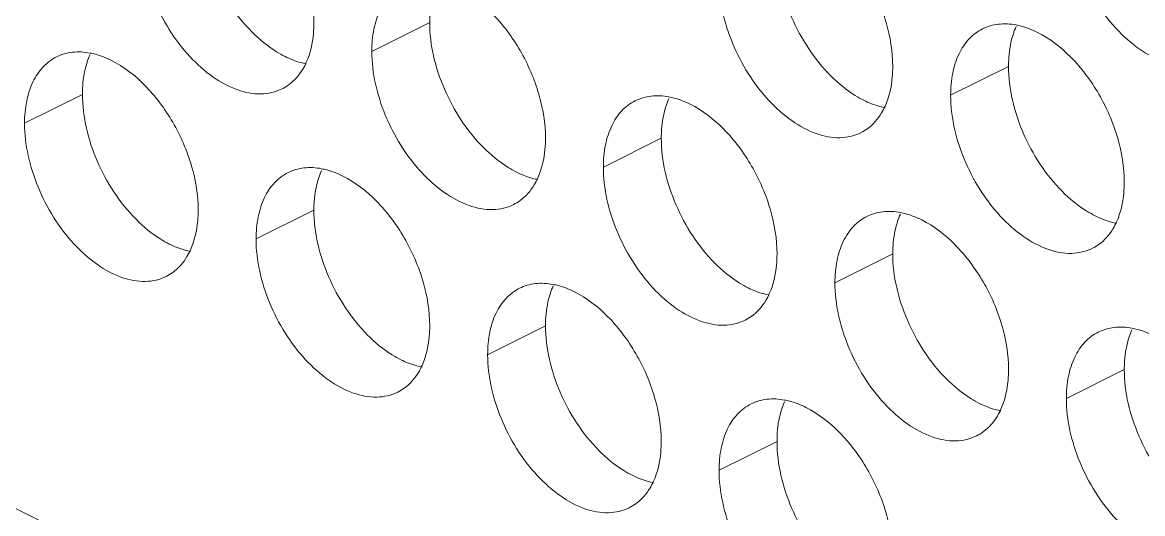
# Model space of a CAD drawing. Header units: millimetres. Extents: x 0 to 2524, y 0 to 1785.
# Drawn here: x 1869.62 to 1880.57, y 758.49 to 763.29 of the extents above; entities that cross this region are included whole.
import ezdxf

# ---------------------------------------------------------------- set-up
doc = ezdxf.new("R2010")
doc.units = ezdxf.units.MM
doc.header["$LTSCALE"] = 0.1
doc.layers.get('0').update_dxf_attribs({"lineweight": 13})
doc.layers.add('标注', color=251, linetype='Continuous', lineweight=9)

msp = doc.modelspace()

# ---------------------------------------------------------------- linework, layer by layer
msp.add_line((1809.244, 788.689), (1899.058, 743.782))
at = {"layer": '标注'}
for p, q in [((1873.602, 763.29), (1873.036, 763.007)), ((1879.259, 762.861), (1878.693, 762.579)), ((1879.259, 762.861), (1878.693, 762.579)), ((1870.208, 762.587), (1869.642, 762.304)), ((1875.865, 762.158), (1875.299, 761.876)), ((1872.47, 761.455), (1871.905, 761.173)), ((1878.127, 761.027), (1877.562, 760.744)), ((1874.733, 760.324), (1874.168, 760.041)), ((1880.39, 759.896), (1879.824, 759.613)), ((1876.996, 759.193), (1876.43, 758.91))]:
    msp.add_line(p, q, dxfattribs=at)
for centre, radius, start, end in [((1880.003, 762.95), 0.734, 155.8796, 161.7803), ((1880.003, 762.95), 0.734, 155.8796, 161.7803), ((1870.952, 762.676), 0.734, 155.8796, 161.7803), ((1871.956, 763.046), 0.453, 296.5256, 305.9034), ((1876.609, 762.247), 0.734, 155.8796, 161.7803), ((1877.613, 762.618), 0.453, 296.5256, 305.9034), ((1877.613, 762.618), 0.453, 296.5256, 305.9034), ((1873.215, 761.544), 0.734, 155.8796, 161.7803), ((1874.219, 761.915), 0.453, 296.5256, 305.9034), ((1878.872, 761.116), 0.734, 155.8796, 161.7803), ((1879.876, 761.487), 0.453, 296.5256, 305.9034), ((1879.876, 761.487), 0.453, 296.5256, 305.9034), ((1870.825, 761.212), 0.453, 296.5256, 305.9034), ((1875.478, 760.413), 0.734, 155.8796, 161.7803), ((1876.482, 760.784), 0.453, 296.5256, 305.9034), ((1881.135, 759.985), 0.734, 155.8796, 161.7803), ((1873.088, 760.081), 0.453, 296.5256, 305.9034), ((1877.74, 759.282), 0.734, 155.8796, 161.7803), ((1878.744, 759.652), 0.453, 296.5256, 305.9034), ((1875.35, 758.949), 0.453, 296.5256, 305.9034)]:
    msp.add_arc(centre, radius, start, end, dxfattribs=at)
for points, knots in [([(1871.622, 764.753), (1871.743, 764.693), (1871.973, 764.513), (1872.239, 764.155), (1872.42, 763.736), (1872.47, 763.435), (1872.47, 763.29)], [0, 0, 0, 0, 0.229676, 0.488215, 0.753207, 1, 1, 1, 1]), ([(1871.863, 763.199), (1871.701, 763.362), (1871.45, 763.749), (1871.339, 764.2), (1871.339, 764.421)], [0, 0, 0, 0, 0.508684, 1, 1, 1, 1]), ([(1881.21, 762.915), (1881.147, 762.884), (1880.997, 762.85), (1880.759, 762.898), (1880.521, 763.029), (1880.213, 763.306), (1879.927, 763.769), (1879.824, 764.201), (1879.824, 764.413)], [0, 0, 0, 0, 0.090718, 0.191742, 0.308104, 0.439279, 0.725532, 1, 1, 1, 1]), ([(1877.279, 764.325), (1877.399, 764.265), (1877.63, 764.084), (1877.896, 763.726), (1878.077, 763.307), (1878.127, 763.006), (1878.127, 762.861)], [0, 0, 0, 0, 0.229676, 0.488215, 0.753207, 1, 1, 1, 1]), ([(1877.279, 764.325), (1877.399, 764.265), (1877.63, 764.084), (1877.896, 763.726), (1878.077, 763.307), (1878.127, 763.006), (1878.127, 762.861)], [0, 0, 0, 0, 0.229676, 0.488215, 0.753207, 1, 1, 1, 1]), ([(1872.159, 762.641), (1872.096, 762.61), (1871.946, 762.576), (1871.708, 762.623), (1871.47, 762.754), (1871.162, 763.032), (1870.876, 763.494), (1870.773, 763.927), (1870.773, 764.138)], [0, 0, 0, 0, 0.090718, 0.191742, 0.308104, 0.439279, 0.725532, 1, 1, 1, 1]), ([(1877.52, 762.771), (1877.358, 762.933), (1877.107, 763.321), (1876.996, 763.771), (1876.996, 763.993)], [0, 0, 0, 0, 0.508684, 1, 1, 1, 1]), ([(1877.52, 762.771), (1877.358, 762.933), (1877.107, 763.321), (1876.996, 763.771), (1876.996, 763.993)], [0, 0, 0, 0, 0.508684, 1, 1, 1, 1]), ([(1873.036, 763.007), (1873.036, 763.08), (1873.048, 763.219), (1873.107, 763.409), (1873.207, 763.561), (1873.299, 763.632), (1873.348, 763.656)], [0, 0, 0, 0, 0.289235, 0.54966, 0.782932, 1, 1, 1, 1]), ([(1873.885, 763.622), (1874.005, 763.562), (1874.236, 763.381), (1874.502, 763.023), (1874.683, 762.604), (1874.733, 762.303), (1874.733, 762.158)], [0, 0, 0, 0, 0.229676, 0.488215, 0.753207, 1, 1, 1, 1]), ([(1877.815, 762.212), (1877.753, 762.181), (1877.603, 762.147), (1877.365, 762.195), (1877.127, 762.326), (1876.819, 762.603), (1876.533, 763.066), (1876.43, 763.498), (1876.43, 763.71)], [0, 0, 0, 0, 0.090718, 0.191742, 0.308104, 0.439279, 0.725532, 1, 1, 1, 1]), ([(1877.815, 762.212), (1877.753, 762.181), (1877.603, 762.147), (1877.365, 762.195), (1877.127, 762.326), (1876.819, 762.603), (1876.533, 763.066), (1876.43, 763.498), (1876.43, 763.71)], [0, 0, 0, 0, 0.090718, 0.191742, 0.308104, 0.439279, 0.725532, 1, 1, 1, 1]), ([(1873.602, 763.29), (1873.602, 763.318), (1873.606, 763.426), (1873.624, 763.533), (1873.649, 763.608)], [0, 0, 0, 0, 0.264225, 1, 1, 1, 1]), ([(1872.188, 762.958), (1872.159, 762.972), (1872.041, 763.038), (1871.936, 763.126), (1871.863, 763.199)], [0, 0, 0, 0, 0.235002, 1, 1, 1, 1]), ([(1872.47, 763.29), (1872.47, 763.254), (1872.465, 763.122), (1872.436, 762.989), (1872.396, 762.901)], [0, 0, 0, 0, 0.268874, 1, 1, 1, 1]), ([(1874.126, 762.068), (1873.964, 762.231), (1873.713, 762.618), (1873.602, 763.068), (1873.602, 763.29)], [0, 0, 0, 0, 0.508684, 1, 1, 1, 1]), ([(1878.693, 762.579), (1878.693, 762.651), (1878.705, 762.79), (1878.764, 762.98), (1878.863, 763.133), (1878.956, 763.203), (1879.005, 763.228)], [0, 0, 0, 0, 0.289235, 0.54966, 0.782932, 1, 1, 1, 1]), ([(1878.693, 762.579), (1878.693, 762.651), (1878.705, 762.79), (1878.764, 762.98), (1878.863, 763.133), (1878.956, 763.203), (1879.005, 763.228)], [0, 0, 0, 0, 0.289235, 0.54966, 0.782932, 1, 1, 1, 1]), ([(1879.005, 763.228), (1879.053, 763.252), (1879.163, 763.283), (1879.277, 763.277), (1879.334, 763.266)], [0, 0, 0, 0, 0.482538, 1, 1, 1, 1]), ([(1879.005, 763.228), (1879.053, 763.252), (1879.163, 763.283), (1879.277, 763.277), (1879.334, 763.266)], [0, 0, 0, 0, 0.482538, 1, 1, 1, 1]), ([(1879.334, 763.266), (1879.351, 763.262), (1879.423, 763.246), (1879.492, 763.218), (1879.542, 763.193)], [0, 0, 0, 0, 0.238696, 1, 1, 1, 1]), ([(1879.334, 763.266), (1879.351, 763.262), (1879.423, 763.246), (1879.492, 763.218), (1879.542, 763.193)], [0, 0, 0, 0, 0.238696, 1, 1, 1, 1]), ([(1879.542, 763.193), (1879.662, 763.133), (1879.893, 762.953), (1880.159, 762.595), (1880.34, 762.176), (1880.39, 761.875), (1880.39, 761.73)], [0, 0, 0, 0, 0.229676, 0.488215, 0.753207, 1, 1, 1, 1]), ([(1879.542, 763.193), (1879.662, 763.133), (1879.893, 762.953), (1880.159, 762.595), (1880.34, 762.176), (1880.39, 761.875), (1880.39, 761.73)], [0, 0, 0, 0, 0.229676, 0.488215, 0.753207, 1, 1, 1, 1]), ([(1879.259, 762.861), (1879.259, 762.89), (1879.262, 762.997), (1879.281, 763.105), (1879.306, 763.18)], [0, 0, 0, 0, 0.264225, 1, 1, 1, 1]), ([(1879.259, 762.861), (1879.259, 762.89), (1879.262, 762.997), (1879.281, 763.105), (1879.306, 763.18)], [0, 0, 0, 0, 0.264225, 1, 1, 1, 1]), ([(1869.954, 762.953), (1870.002, 762.977), (1870.112, 763.009), (1870.226, 763.002), (1870.283, 762.991)], [0, 0, 0, 0, 0.482538, 1, 1, 1, 1]), ([(1870.283, 762.991), (1870.3, 762.988), (1870.372, 762.971), (1870.441, 762.944), (1870.491, 762.919)], [0, 0, 0, 0, 0.238696, 1, 1, 1, 1]), ([(1874.421, 761.509), (1874.359, 761.478), (1874.209, 761.444), (1873.971, 761.492), (1873.733, 761.623), (1873.425, 761.9), (1873.139, 762.363), (1873.036, 762.795), (1873.036, 763.007)], [0, 0, 0, 0, 0.090718, 0.191742, 0.308104, 0.439279, 0.725532, 1, 1, 1, 1]), ([(1869.642, 762.304), (1869.642, 762.377), (1869.654, 762.516), (1869.713, 762.706), (1869.812, 762.858), (1869.905, 762.929), (1869.954, 762.953)], [0, 0, 0, 0, 0.289235, 0.54966, 0.782932, 1, 1, 1, 1]), ([(1870.208, 762.587), (1870.208, 762.615), (1870.211, 762.723), (1870.23, 762.83), (1870.255, 762.905)], [0, 0, 0, 0, 0.264225, 1, 1, 1, 1]), ([(1870.491, 762.919), (1870.611, 762.859), (1870.842, 762.678), (1871.108, 762.32), (1871.289, 761.901), (1871.339, 761.6), (1871.339, 761.455)], [0, 0, 0, 0, 0.229676, 0.488215, 0.753207, 1, 1, 1, 1]), ([(1872.395, 762.885), (1872.378, 762.889), (1872.307, 762.905), (1872.238, 762.933), (1872.188, 762.958)], [0, 0, 0, 0, 0.238696, 1, 1, 1, 1]), ([(1872.396, 762.901), (1872.386, 762.878), (1872.342, 762.794), (1872.278, 762.72), (1872.222, 762.679)], [0, 0, 0, 0, 0.265525, 1, 1, 1, 1]), ([(1878.127, 762.861), (1878.127, 762.826), (1878.122, 762.693), (1878.092, 762.561), (1878.053, 762.472)], [0, 0, 0, 0, 0.268874, 1, 1, 1, 1]), ([(1878.127, 762.861), (1878.127, 762.826), (1878.122, 762.693), (1878.092, 762.561), (1878.053, 762.472)], [0, 0, 0, 0, 0.268874, 1, 1, 1, 1]), ([(1879.782, 761.639), (1879.621, 761.802), (1879.37, 762.189), (1879.259, 762.64), (1879.259, 762.861)], [0, 0, 0, 0, 0.508684, 1, 1, 1, 1]), ([(1879.782, 761.639), (1879.621, 761.802), (1879.37, 762.189), (1879.259, 762.64), (1879.259, 762.861)], [0, 0, 0, 0, 0.508684, 1, 1, 1, 1]), ([(1877.844, 762.529), (1877.816, 762.543), (1877.698, 762.61), (1877.593, 762.697), (1877.52, 762.771)], [0, 0, 0, 0, 0.235002, 1, 1, 1, 1]), ([(1877.844, 762.529), (1877.816, 762.543), (1877.698, 762.61), (1877.593, 762.697), (1877.52, 762.771)], [0, 0, 0, 0, 0.235002, 1, 1, 1, 1]), ([(1870.732, 761.365), (1870.57, 761.528), (1870.319, 761.915), (1870.208, 762.365), (1870.208, 762.587)], [0, 0, 0, 0, 0.508684, 1, 1, 1, 1]), ([(1875.611, 762.525), (1875.659, 762.549), (1875.769, 762.58), (1875.883, 762.574), (1875.94, 762.563)], [0, 0, 0, 0, 0.482538, 1, 1, 1, 1]), ([(1875.94, 762.563), (1875.957, 762.559), (1876.029, 762.543), (1876.097, 762.516), (1876.147, 762.491)], [0, 0, 0, 0, 0.238696, 1, 1, 1, 1]), ([(1878.052, 762.457), (1878.035, 762.46), (1877.963, 762.477), (1877.894, 762.504), (1877.844, 762.529)], [0, 0, 0, 0, 0.238696, 1, 1, 1, 1]), ([(1878.052, 762.457), (1878.035, 762.46), (1877.963, 762.477), (1877.894, 762.504), (1877.844, 762.529)], [0, 0, 0, 0, 0.238696, 1, 1, 1, 1]), ([(1880.078, 761.081), (1880.016, 761.05), (1879.866, 761.016), (1879.628, 761.064), (1879.389, 761.194), (1879.082, 761.472), (1878.796, 761.934), (1878.693, 762.367), (1878.693, 762.579)], [0, 0, 0, 0, 0.090718, 0.191742, 0.308104, 0.439279, 0.725532, 1, 1, 1, 1]), ([(1880.078, 761.081), (1880.016, 761.05), (1879.866, 761.016), (1879.628, 761.064), (1879.389, 761.194), (1879.082, 761.472), (1878.796, 761.934), (1878.693, 762.367), (1878.693, 762.579)], [0, 0, 0, 0, 0.090718, 0.191742, 0.308104, 0.439279, 0.725532, 1, 1, 1, 1]), ([(1875.299, 761.876), (1875.299, 761.948), (1875.311, 762.087), (1875.37, 762.278), (1875.469, 762.43), (1875.562, 762.5), (1875.611, 762.525)], [0, 0, 0, 0, 0.289235, 0.54966, 0.782932, 1, 1, 1, 1]), ([(1875.865, 762.158), (1875.865, 762.187), (1875.868, 762.294), (1875.887, 762.402), (1875.912, 762.477)], [0, 0, 0, 0, 0.264225, 1, 1, 1, 1]), ([(1876.147, 762.491), (1876.268, 762.43), (1876.499, 762.25), (1876.765, 761.892), (1876.946, 761.473), (1876.996, 761.172), (1876.996, 761.027)], [0, 0, 0, 0, 0.229676, 0.488215, 0.753207, 1, 1, 1, 1]), ([(1878.053, 762.472), (1878.042, 762.45), (1877.999, 762.366), (1877.935, 762.291), (1877.879, 762.251)], [0, 0, 0, 0, 0.265525, 1, 1, 1, 1]), ([(1878.053, 762.472), (1878.042, 762.45), (1877.999, 762.366), (1877.935, 762.291), (1877.879, 762.251)], [0, 0, 0, 0, 0.265525, 1, 1, 1, 1]), ([(1871.027, 760.806), (1870.965, 760.775), (1870.815, 760.741), (1870.577, 760.789), (1870.338, 760.92), (1870.031, 761.197), (1869.745, 761.66), (1869.642, 762.092), (1869.642, 762.304)], [0, 0, 0, 0, 0.090718, 0.191742, 0.308104, 0.439279, 0.725532, 1, 1, 1, 1]), ([(1874.733, 762.158), (1874.733, 762.123), (1874.728, 761.991), (1874.698, 761.858), (1874.659, 761.77)], [0, 0, 0, 0, 0.268874, 1, 1, 1, 1]), ([(1876.388, 760.936), (1876.227, 761.099), (1875.976, 761.486), (1875.865, 761.937), (1875.865, 762.158)], [0, 0, 0, 0, 0.508684, 1, 1, 1, 1]), ([(1874.45, 761.826), (1874.422, 761.841), (1874.304, 761.907), (1874.199, 761.994), (1874.126, 762.068)], [0, 0, 0, 0, 0.235002, 1, 1, 1, 1]), ([(1872.217, 761.822), (1872.265, 761.846), (1872.375, 761.877), (1872.489, 761.871), (1872.546, 761.86)], [0, 0, 0, 0, 0.482538, 1, 1, 1, 1]), ([(1876.684, 760.378), (1876.621, 760.347), (1876.472, 760.313), (1876.234, 760.361), (1875.995, 760.491), (1875.688, 760.769), (1875.401, 761.232), (1875.299, 761.664), (1875.299, 761.876)], [0, 0, 0, 0, 0.090718, 0.191742, 0.308104, 0.439279, 0.725532, 1, 1, 1, 1]), ([(1871.905, 761.173), (1871.905, 761.245), (1871.917, 761.384), (1871.976, 761.575), (1872.075, 761.727), (1872.168, 761.797), (1872.217, 761.822)], [0, 0, 0, 0, 0.289235, 0.54966, 0.782932, 1, 1, 1, 1]), ([(1872.47, 761.455), (1872.47, 761.484), (1872.474, 761.591), (1872.493, 761.699), (1872.518, 761.774)], [0, 0, 0, 0, 0.264225, 1, 1, 1, 1]), ([(1872.546, 761.86), (1872.563, 761.856), (1872.634, 761.84), (1872.703, 761.813), (1872.753, 761.788)], [0, 0, 0, 0, 0.238696, 1, 1, 1, 1]), ([(1872.753, 761.788), (1872.874, 761.727), (1873.104, 761.547), (1873.371, 761.189), (1873.552, 760.77), (1873.602, 760.469), (1873.602, 760.324)], [0, 0, 0, 0, 0.229676, 0.488215, 0.753207, 1, 1, 1, 1]), ([(1874.658, 761.754), (1874.641, 761.757), (1874.569, 761.774), (1874.5, 761.801), (1874.45, 761.826)], [0, 0, 0, 0, 0.238696, 1, 1, 1, 1]), ([(1874.659, 761.77), (1874.648, 761.747), (1874.605, 761.663), (1874.541, 761.589), (1874.485, 761.548)], [0, 0, 0, 0, 0.265525, 1, 1, 1, 1]), ([(1880.39, 761.73), (1880.39, 761.694), (1880.384, 761.562), (1880.355, 761.429), (1880.315, 761.341)], [0, 0, 0, 0, 0.268874, 1, 1, 1, 1]), ([(1880.39, 761.73), (1880.39, 761.694), (1880.384, 761.562), (1880.355, 761.429), (1880.315, 761.341)], [0, 0, 0, 0, 0.268874, 1, 1, 1, 1]), ([(1880.107, 761.398), (1880.079, 761.412), (1879.961, 761.479), (1879.855, 761.566), (1879.782, 761.639)], [0, 0, 0, 0, 0.235002, 1, 1, 1, 1]), ([(1880.107, 761.398), (1880.079, 761.412), (1879.961, 761.479), (1879.855, 761.566), (1879.782, 761.639)], [0, 0, 0, 0, 0.235002, 1, 1, 1, 1]), ([(1871.339, 761.455), (1871.339, 761.42), (1871.333, 761.288), (1871.304, 761.155), (1871.264, 761.067)], [0, 0, 0, 0, 0.268874, 1, 1, 1, 1]), ([(1872.994, 760.233), (1872.833, 760.396), (1872.582, 760.783), (1872.47, 761.234), (1872.47, 761.455)], [0, 0, 0, 0, 0.508684, 1, 1, 1, 1]), ([(1877.874, 761.393), (1877.922, 761.417), (1878.032, 761.449), (1878.146, 761.442), (1878.202, 761.431)], [0, 0, 0, 0, 0.482538, 1, 1, 1, 1]), ([(1878.202, 761.431), (1878.22, 761.428), (1878.291, 761.411), (1878.36, 761.384), (1878.41, 761.359)], [0, 0, 0, 0, 0.238696, 1, 1, 1, 1]), ([(1871.056, 761.123), (1871.028, 761.138), (1870.91, 761.204), (1870.804, 761.291), (1870.732, 761.365)], [0, 0, 0, 0, 0.235002, 1, 1, 1, 1]), ([(1877.562, 760.744), (1877.562, 760.817), (1877.574, 760.956), (1877.633, 761.146), (1877.732, 761.298), (1877.825, 761.369), (1877.874, 761.393)], [0, 0, 0, 0, 0.289235, 0.54966, 0.782932, 1, 1, 1, 1]), ([(1878.127, 761.027), (1878.127, 761.055), (1878.131, 761.163), (1878.15, 761.27), (1878.175, 761.345)], [0, 0, 0, 0, 0.264225, 1, 1, 1, 1]), ([(1878.41, 761.359), (1878.531, 761.299), (1878.761, 761.118), (1879.028, 760.76), (1879.209, 760.342), (1879.259, 760.041), (1879.259, 759.896)], [0, 0, 0, 0, 0.229676, 0.488215, 0.753207, 1, 1, 1, 1]), ([(1880.315, 761.326), (1880.298, 761.329), (1880.226, 761.346), (1880.157, 761.373), (1880.107, 761.398)], [0, 0, 0, 0, 0.238696, 1, 1, 1, 1]), ([(1880.315, 761.326), (1880.298, 761.329), (1880.226, 761.346), (1880.157, 761.373), (1880.107, 761.398)], [0, 0, 0, 0, 0.238696, 1, 1, 1, 1]), ([(1880.315, 761.341), (1880.305, 761.318), (1880.262, 761.234), (1880.198, 761.16), (1880.142, 761.119)], [0, 0, 0, 0, 0.265525, 1, 1, 1, 1]), ([(1880.315, 761.341), (1880.305, 761.318), (1880.262, 761.234), (1880.198, 761.16), (1880.142, 761.119)], [0, 0, 0, 0, 0.265525, 1, 1, 1, 1]), ([(1871.264, 761.051), (1871.247, 761.054), (1871.175, 761.071), (1871.106, 761.098), (1871.056, 761.123)], [0, 0, 0, 0, 0.238696, 1, 1, 1, 1]), ([(1873.29, 759.675), (1873.227, 759.644), (1873.077, 759.61), (1872.84, 759.658), (1872.601, 759.788), (1872.293, 760.066), (1872.007, 760.529), (1871.905, 760.961), (1871.905, 761.173)], [0, 0, 0, 0, 0.090718, 0.191742, 0.308104, 0.439279, 0.725532, 1, 1, 1, 1]), ([(1871.264, 761.067), (1871.254, 761.044), (1871.211, 760.96), (1871.147, 760.886), (1871.091, 760.845)], [0, 0, 0, 0, 0.265525, 1, 1, 1, 1]), ([(1876.996, 761.027), (1876.996, 760.991), (1876.99, 760.859), (1876.961, 760.727), (1876.921, 760.638)], [0, 0, 0, 0, 0.268874, 1, 1, 1, 1]), ([(1878.651, 759.805), (1878.49, 759.968), (1878.239, 760.355), (1878.127, 760.806), (1878.127, 761.027)], [0, 0, 0, 0, 0.508684, 1, 1, 1, 1]), ([(1876.713, 760.695), (1876.685, 760.709), (1876.567, 760.776), (1876.461, 760.863), (1876.388, 760.936)], [0, 0, 0, 0, 0.235002, 1, 1, 1, 1]), ([(1874.168, 760.041), (1874.168, 760.114), (1874.18, 760.253), (1874.239, 760.443), (1874.338, 760.595), (1874.43, 760.666), (1874.479, 760.69)], [0, 0, 0, 0, 0.289235, 0.54966, 0.782932, 1, 1, 1, 1]), ([(1874.479, 760.69), (1874.528, 760.714), (1874.638, 760.746), (1874.751, 760.739), (1874.808, 760.728)], [0, 0, 0, 0, 0.482538, 1, 1, 1, 1]), ([(1874.808, 760.728), (1874.826, 760.725), (1874.897, 760.708), (1874.966, 760.681), (1875.016, 760.656)], [0, 0, 0, 0, 0.238696, 1, 1, 1, 1]), ([(1876.921, 760.623), (1876.904, 760.626), (1876.832, 760.643), (1876.763, 760.67), (1876.713, 760.695)], [0, 0, 0, 0, 0.238696, 1, 1, 1, 1]), ([(1878.947, 759.247), (1878.884, 759.215), (1878.734, 759.181), (1878.496, 759.229), (1878.258, 759.36), (1877.95, 759.637), (1877.664, 760.1), (1877.562, 760.533), (1877.562, 760.744)], [0, 0, 0, 0, 0.090718, 0.191742, 0.308104, 0.439279, 0.725532, 1, 1, 1, 1]), ([(1874.733, 760.324), (1874.733, 760.353), (1874.737, 760.46), (1874.756, 760.567), (1874.781, 760.643)], [0, 0, 0, 0, 0.264225, 1, 1, 1, 1]), ([(1875.016, 760.656), (1875.137, 760.596), (1875.367, 760.416), (1875.633, 760.057), (1875.815, 759.639), (1875.865, 759.338), (1875.865, 759.193)], [0, 0, 0, 0, 0.229676, 0.488215, 0.753207, 1, 1, 1, 1]), ([(1876.921, 760.638), (1876.911, 760.615), (1876.868, 760.531), (1876.804, 760.457), (1876.747, 760.416)], [0, 0, 0, 0, 0.265525, 1, 1, 1, 1]), ([(1873.319, 759.992), (1873.291, 760.006), (1873.173, 760.073), (1873.067, 760.16), (1872.994, 760.233)], [0, 0, 0, 0, 0.235002, 1, 1, 1, 1]), ([(1873.602, 760.324), (1873.602, 760.288), (1873.596, 760.156), (1873.567, 760.024), (1873.527, 759.935)], [0, 0, 0, 0, 0.268874, 1, 1, 1, 1]), ([(1875.257, 759.102), (1875.095, 759.265), (1874.844, 759.652), (1874.733, 760.103), (1874.733, 760.324)], [0, 0, 0, 0, 0.508684, 1, 1, 1, 1]), ([(1879.824, 759.613), (1879.824, 759.686), (1879.836, 759.825), (1879.895, 760.015), (1879.995, 760.167), (1880.087, 760.237), (1880.136, 760.262)], [0, 0, 0, 0, 0.289235, 0.54966, 0.782932, 1, 1, 1, 1]), ([(1880.136, 760.262), (1880.185, 760.286), (1880.295, 760.318), (1880.408, 760.311), (1880.465, 760.3)], [0, 0, 0, 0, 0.482538, 1, 1, 1, 1]), ([(1880.465, 760.3), (1880.482, 760.297), (1880.554, 760.28), (1880.623, 760.253), (1880.673, 760.228)], [0, 0, 0, 0, 0.238696, 1, 1, 1, 1]), ([(1880.39, 759.896), (1880.39, 759.924), (1880.394, 760.032), (1880.413, 760.139), (1880.437, 760.214)], [0, 0, 0, 0, 0.264225, 1, 1, 1, 1]), ([(1875.553, 758.544), (1875.49, 758.513), (1875.34, 758.479), (1875.102, 758.526), (1874.864, 758.657), (1874.556, 758.935), (1874.27, 759.397), (1874.168, 759.83), (1874.168, 760.041)], [0, 0, 0, 0, 0.090718, 0.191742, 0.308104, 0.439279, 0.725532, 1, 1, 1, 1]), ([(1873.527, 759.92), (1873.509, 759.923), (1873.438, 759.94), (1873.369, 759.967), (1873.319, 759.992)], [0, 0, 0, 0, 0.238696, 1, 1, 1, 1]), ([(1873.527, 759.935), (1873.517, 759.912), (1873.474, 759.828), (1873.41, 759.754), (1873.353, 759.714)], [0, 0, 0, 0, 0.265525, 1, 1, 1, 1]), ([(1878.976, 759.564), (1878.947, 759.578), (1878.83, 759.644), (1878.724, 759.732), (1878.651, 759.805)], [0, 0, 0, 0, 0.235002, 1, 1, 1, 1]), ([(1879.259, 759.896), (1879.259, 759.86), (1879.253, 759.728), (1879.224, 759.595), (1879.184, 759.507)], [0, 0, 0, 0, 0.268874, 1, 1, 1, 1]), ([(1880.914, 758.674), (1880.752, 758.836), (1880.501, 759.224), (1880.39, 759.674), (1880.39, 759.896)], [0, 0, 0, 0, 0.508684, 1, 1, 1, 1]), ([(1876.742, 759.559), (1876.79, 759.583), (1876.901, 759.615), (1877.014, 759.608), (1877.071, 759.597)], [0, 0, 0, 0, 0.482538, 1, 1, 1, 1]), ([(1877.071, 759.597), (1877.088, 759.594), (1877.16, 759.577), (1877.229, 759.55), (1877.279, 759.525)], [0, 0, 0, 0, 0.238696, 1, 1, 1, 1]), ([(1881.21, 758.115), (1881.147, 758.084), (1880.997, 758.05), (1880.759, 758.098), (1880.521, 758.229), (1880.213, 758.506), (1879.927, 758.969), (1879.824, 759.401), (1879.824, 759.613)], [0, 0, 0, 0, 0.090718, 0.191742, 0.308104, 0.439279, 0.725532, 1, 1, 1, 1]), ([(1876.43, 758.91), (1876.43, 758.983), (1876.442, 759.122), (1876.501, 759.312), (1876.601, 759.464), (1876.693, 759.534), (1876.742, 759.559)], [0, 0, 0, 0, 0.289235, 0.54966, 0.782932, 1, 1, 1, 1]), ([(1876.996, 759.193), (1876.996, 759.221), (1877, 759.329), (1877.018, 759.436), (1877.043, 759.511)], [0, 0, 0, 0, 0.264225, 1, 1, 1, 1]), ([(1877.279, 759.525), (1877.399, 759.465), (1877.63, 759.284), (1877.896, 758.926), (1878.077, 758.507), (1878.127, 758.206), (1878.127, 758.061)], [0, 0, 0, 0, 0.229676, 0.488215, 0.753207, 1, 1, 1, 1]), ([(1879.184, 759.491), (1879.166, 759.495), (1879.095, 759.511), (1879.026, 759.539), (1878.976, 759.564)], [0, 0, 0, 0, 0.238696, 1, 1, 1, 1]), ([(1879.184, 759.507), (1879.174, 759.484), (1879.131, 759.4), (1879.066, 759.326), (1879.01, 759.285)], [0, 0, 0, 0, 0.265525, 1, 1, 1, 1]), ([(1875.865, 759.193), (1875.865, 759.157), (1875.859, 759.025), (1875.83, 758.892), (1875.79, 758.804)], [0, 0, 0, 0, 0.268874, 1, 1, 1, 1]), ([(1877.52, 757.971), (1877.358, 758.133), (1877.107, 758.521), (1876.996, 758.971), (1876.996, 759.193)], [0, 0, 0, 0, 0.508684, 1, 1, 1, 1]), ([(1875.582, 758.861), (1875.553, 758.875), (1875.435, 758.941), (1875.33, 759.029), (1875.257, 759.102)], [0, 0, 0, 0, 0.235002, 1, 1, 1, 1]), ([(1875.789, 758.788), (1875.772, 758.792), (1875.701, 758.808), (1875.632, 758.836), (1875.582, 758.861)], [0, 0, 0, 0, 0.238696, 1, 1, 1, 1]), ([(1875.79, 758.804), (1875.78, 758.781), (1875.736, 758.697), (1875.672, 758.623), (1875.616, 758.582)], [0, 0, 0, 0, 0.265525, 1, 1, 1, 1]), ([(1877.815, 757.412), (1877.753, 757.381), (1877.603, 757.347), (1877.365, 757.395), (1877.127, 757.526), (1876.819, 757.803), (1876.533, 758.266), (1876.43, 758.698), (1876.43, 758.91)], [0, 0, 0, 0, 0.090718, 0.191742, 0.308104, 0.439279, 0.725532, 1, 1, 1, 1])]:
    msp.add_open_spline(points, degree=3, knots=knots, dxfattribs=at)

doc.saveas('drawing.dxf')
